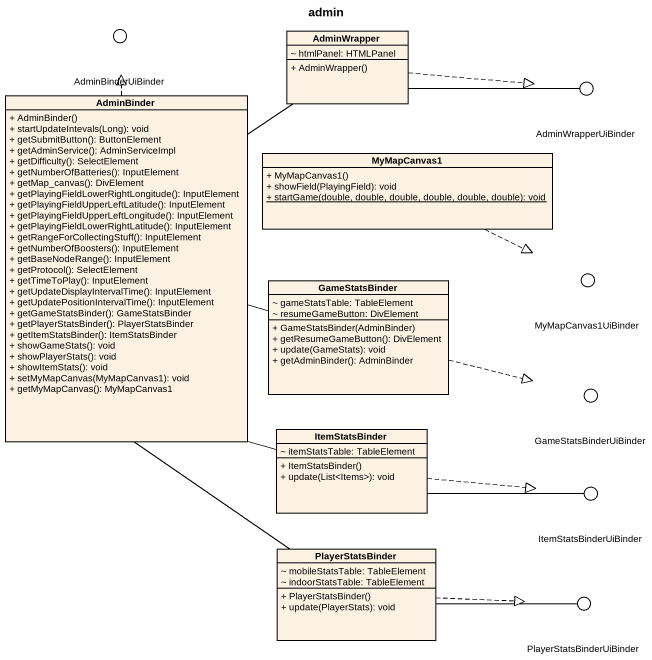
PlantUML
@startuml
title admin
allowmixing
hide circle
hide empty members
skinparam classAttributeIconSize 0
() AdminBinderUiBinder <<interface>>
class AdminWrapper {
  ~ htmlPanel: HTMLPanel
  + AdminWrapper()
}
() AdminWrapperUiBinder <<interface>>
class AdminBinder {
  + AdminBinder()
  + startUpdateIntevals(Long): void
  + getSubmitButton(): ButtonElement
  + getAdminService(): AdminServiceImpl
  + getDifficulty(): SelectElement
  + getNumberOfBatteries(): InputElement
  + getMap_canvas(): DivElement
  + getPlayingFieldLowerRightLongitude(): InputElement
  + getPlayingFieldUpperLeftLatitude(): InputElement
  + getPlayingFieldUpperLeftLongitude(): InputElement
  + getPlayingFieldLowerRightLatitude(): InputElement
  + getRangeForCollectingStuff(): InputElement
  + getNumberOfBoosters(): InputElement
  + getBaseNodeRange(): InputElement
  + getProtocol(): SelectElement
  + getTimeToPlay(): InputElement
  + getUpdateDisplayIntervalTime(): InputElement
  + getUpdatePositionIntervalTime(): InputElement
  + getGameStatsBinder(): GameStatsBinder
  + getPlayerStatsBinder(): PlayerStatsBinder
  + getItemStatsBinder(): ItemStatsBinder
  + showGameStats(): void
  + showPlayerStats(): void
  + showItemStats(): void
  + setMyMapCanvas(MyMapCanvas1): void
  + getMyMapCanvas(): MyMapCanvas1
}
class MyMapCanvas1 {
  + MyMapCanvas1()
  + showField(PlayingField): void
  {static} + startGame(double, double, double, double, double, double): void
}
() MyMapCanvas1UiBinder <<interface>>
class GameStatsBinder {
  ~ gameStatsTable: TableElement
  ~ resumeGameButton: DivElement
  + GameStatsBinder(AdminBinder)
  + getResumeGameButton(): DivElement
  + update(GameStats): void
  + getAdminBinder(): AdminBinder
}
() GameStatsBinderUiBinder <<interface>>
class ItemStatsBinder {
  ~ itemStatsTable: TableElement
  + ItemStatsBinder()
  + update(List<Items>): void
}
() ItemStatsBinderUiBinder <<interface>>
class PlayerStatsBinder {
  ~ mobileStatsTable: TableElement
  ~ indoorStatsTable: TableElement
  + PlayerStatsBinder()
  + update(PlayerStats): void
}
() PlayerStatsBinderUiBinder <<interface>>
AdminWrapper -right- AdminWrapperUiBinder
ItemStatsBinder -right- ItemStatsBinderUiBinder
PlayerStatsBinder -right- PlayerStatsBinderUiBinder
AdminWrapper .right.|> AdminWrapperUiBinder
AdminBinder .up.|> AdminBinderUiBinder
AdminBinder -up- AdminWrapper
AdminBinder -right- GameStatsBinder
AdminBinder -- ItemStatsBinder
AdminBinder -- PlayerStatsBinder
MyMapCanvas1 .right.|> MyMapCanvas1UiBinder
GameStatsBinder .right.|> GameStatsBinderUiBinder
ItemStatsBinder .right.|> ItemStatsBinderUiBinder
PlayerStatsBinder .right.|> PlayerStatsBinderUiBinder
@enduml
